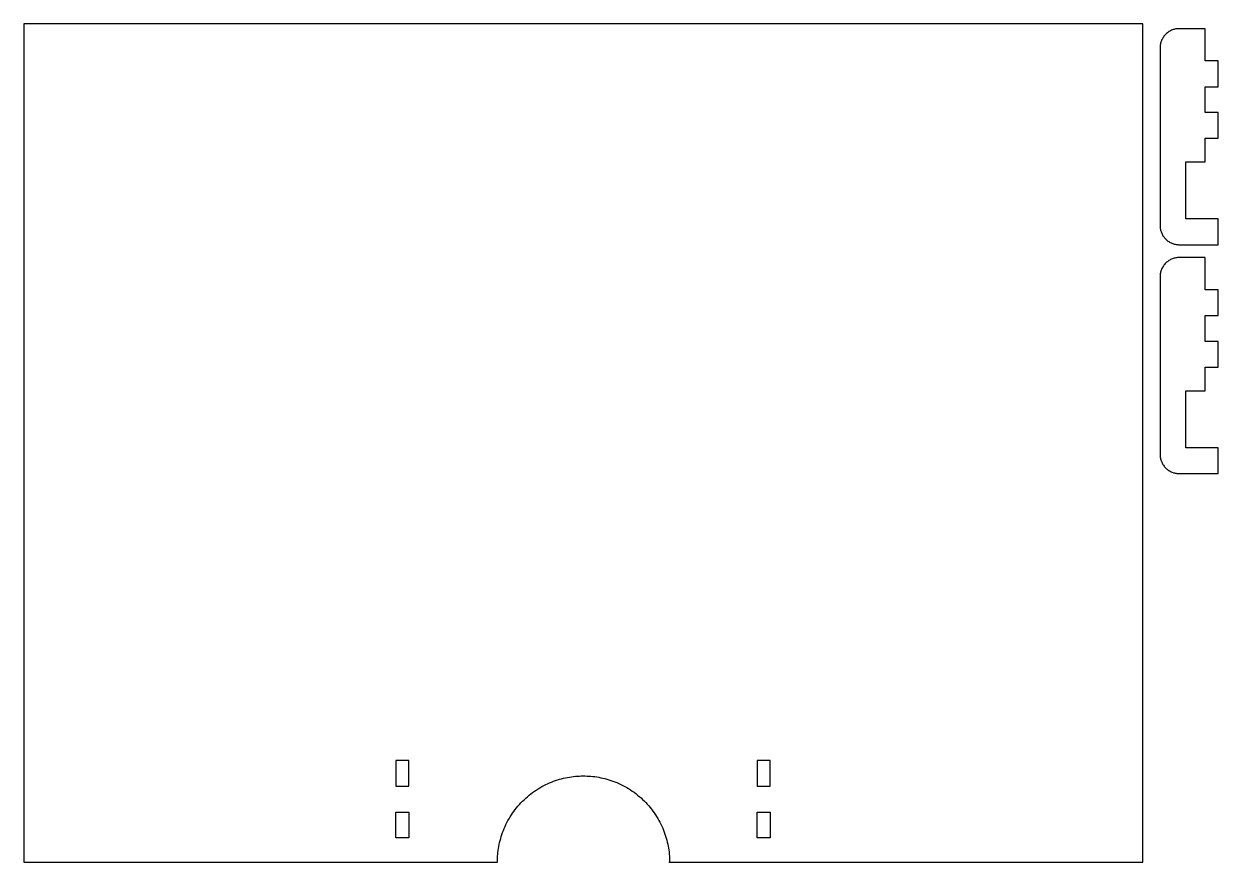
# Model space of a CAD drawing. Header units: millimetres. Extents: x 200 to 570, y 708 to 969.
import ezdxf

# ---------------------------------------------------------------- set-up
doc = ezdxf.new("R2010")
doc.units = ezdxf.units.MM
doc.header["$MEASUREMENT"] = 0
doc.layers.add('Make2D$visible$lines', color=178, linetype='Continuous', true_color=0x000000)

msp = doc.modelspace()

# ---------------------------------------------------------------- linework, layer by layer
at = {"layer": 'Make2D$visible$lines'}
for points in [[(546.67, 968.8), (373.17, 968.8), (199.67, 968.8)], [(199.67, 968.8), (199.67, 838.8), (199.67, 708.8)], [(546.67, 708.8), (546.67, 838.8), (546.67, 968.8)], [(566.01, 967.3), (561.72, 967.3), (557.42, 967.3)], [(566.01, 957.3), (566.01, 962.3), (566.01, 967.3)], [(552.01, 960.89), (552.01, 933.38), (552.01, 905.87)], [(570.01, 957.3), (568.01, 957.3), (566.01, 957.3)], [(570.01, 949.3), (570.01, 953.3), (570.01, 957.3)], [(566.01, 941.3), (566.01, 945.3), (566.01, 949.3)], [(566.01, 949.3), (568.01, 949.3), (570.01, 949.3)], [(570.01, 941.3), (568.01, 941.3), (566.01, 941.3)], [(570.01, 933.3), (570.01, 937.3), (570.01, 941.3)], [(566.01, 926.01), (566.01, 929.65), (566.01, 933.3)], [(566.01, 933.3), (568.01, 933.3), (570.01, 933.3)], [(560.01, 908.3), (560.01, 917.15), (560.01, 926.01)], [(560.01, 926.01), (563.01, 926.01), (566.01, 926.01)], [(570.01, 908.3), (565.01, 908.3), (560.01, 908.3)], [(570.01, 900.3), (570.01, 904.3), (570.01, 908.3)], [(557.73, 900.3), (563.87, 900.3), (570.01, 900.3)], [(566.01, 896.3), (561.72, 896.3), (557.42, 896.3)], [(566.01, 886.3), (566.01, 891.3), (566.01, 896.3)], [(552.01, 889.89), (552.01, 862.38), (552.01, 834.87)], [(570.01, 886.3), (568.01, 886.3), (566.01, 886.3)], [(570.01, 878.3), (570.01, 882.3), (570.01, 886.3)], [(566.01, 870.3), (566.01, 874.3), (566.01, 878.3)], [(566.01, 878.3), (568.01, 878.3), (570.01, 878.3)], [(570.01, 870.3), (568.01, 870.3), (566.01, 870.3)], [(570.01, 862.3), (570.01, 866.3), (570.01, 870.3)], [(566.01, 855.01), (566.01, 858.65), (566.01, 862.3)], [(566.01, 862.3), (568.01, 862.3), (570.01, 862.3)], [(560.01, 837.3), (560.01, 846.15), (560.01, 855.01)], [(560.01, 855.01), (563.01, 855.01), (566.01, 855.01)], [(570.01, 837.3), (565.01, 837.3), (560.01, 837.3)], [(570.01, 829.3), (570.01, 833.3), (570.01, 837.3)], [(557.73, 829.3), (563.87, 829.3), (570.01, 829.3)], [(315.01, 740.3), (315.01, 736.3), (315.01, 732.3)], [(319.01, 740.3), (317.01, 740.3), (315.01, 740.3)], [(319.01, 732.3), (319.01, 736.3), (319.01, 740.3)], [(427.07, 740.3), (427.07, 736.3), (427.07, 732.3)], [(431.07, 740.3), (429.07, 740.3), (427.07, 740.3)], [(431.07, 732.3), (431.07, 736.3), (431.07, 740.3)], [(315.01, 732.3), (317.01, 732.3), (319.01, 732.3)], [(427.07, 732.3), (429.07, 732.3), (431.07, 732.3)], [(315.01, 716.3), (315.01, 720.3), (315.01, 724.3)], [(315.01, 724.3), (317.01, 724.3), (319.01, 724.3)], [(319.01, 724.3), (319.01, 720.3), (319.01, 716.3)], [(427.07, 716.3), (427.07, 720.3), (427.07, 724.3)], [(427.07, 724.3), (429.07, 724.3), (431.07, 724.3)], [(431.07, 724.3), (431.07, 720.3), (431.07, 716.3)], [(319.01, 716.3), (317.01, 716.3), (315.01, 716.3)], [(431.07, 716.3), (429.07, 716.3), (427.07, 716.3)], [(199.67, 708.8), (273.08, 708.8), (346.5, 708.8)], [(399.92, 708.8), (473.29, 708.8), (546.67, 708.8)]]:
    msp.add_open_spline(points, degree=2, dxfattribs=at)
for points, weights in [([(557.42, 967.3), (551.59, 966.73), (552.01, 960.89)], [1, 0.716135705642, 1]), ([(552.01, 905.87), (552.4, 900.55), (557.73, 900.3)], [1, 0.747331443882, 1]), ([(557.42, 896.3), (551.59, 895.73), (552.01, 889.89)], [1, 0.716135773321, 0.999999864643]), ([(552.01, 834.87), (552.4, 829.55), (557.73, 829.3)], [1, 0.747331443882, 1]), ([(346.5, 708.8), (346.5, 735.43), (373.13, 735.52)], [1, 0.708198882309, 1])]:
    msp.add_rational_spline(points, weights, degree=2, dxfattribs=at)
msp.add_rational_spline([(373.13, 735.52), (399.84, 735.6), (399.92, 708.89), (399.92, 708.84), (399.92, 708.8)], [1, 0.707106781187, 1, 0.999998805469, 0.999999999999], degree=2, knots=[1202.452463, 1202.452463, 1202.452463, 1244.411841, 1244.411841, 1244.503501, 1244.503501, 1244.503501], dxfattribs=at)

doc.saveas('drawing.dxf')
